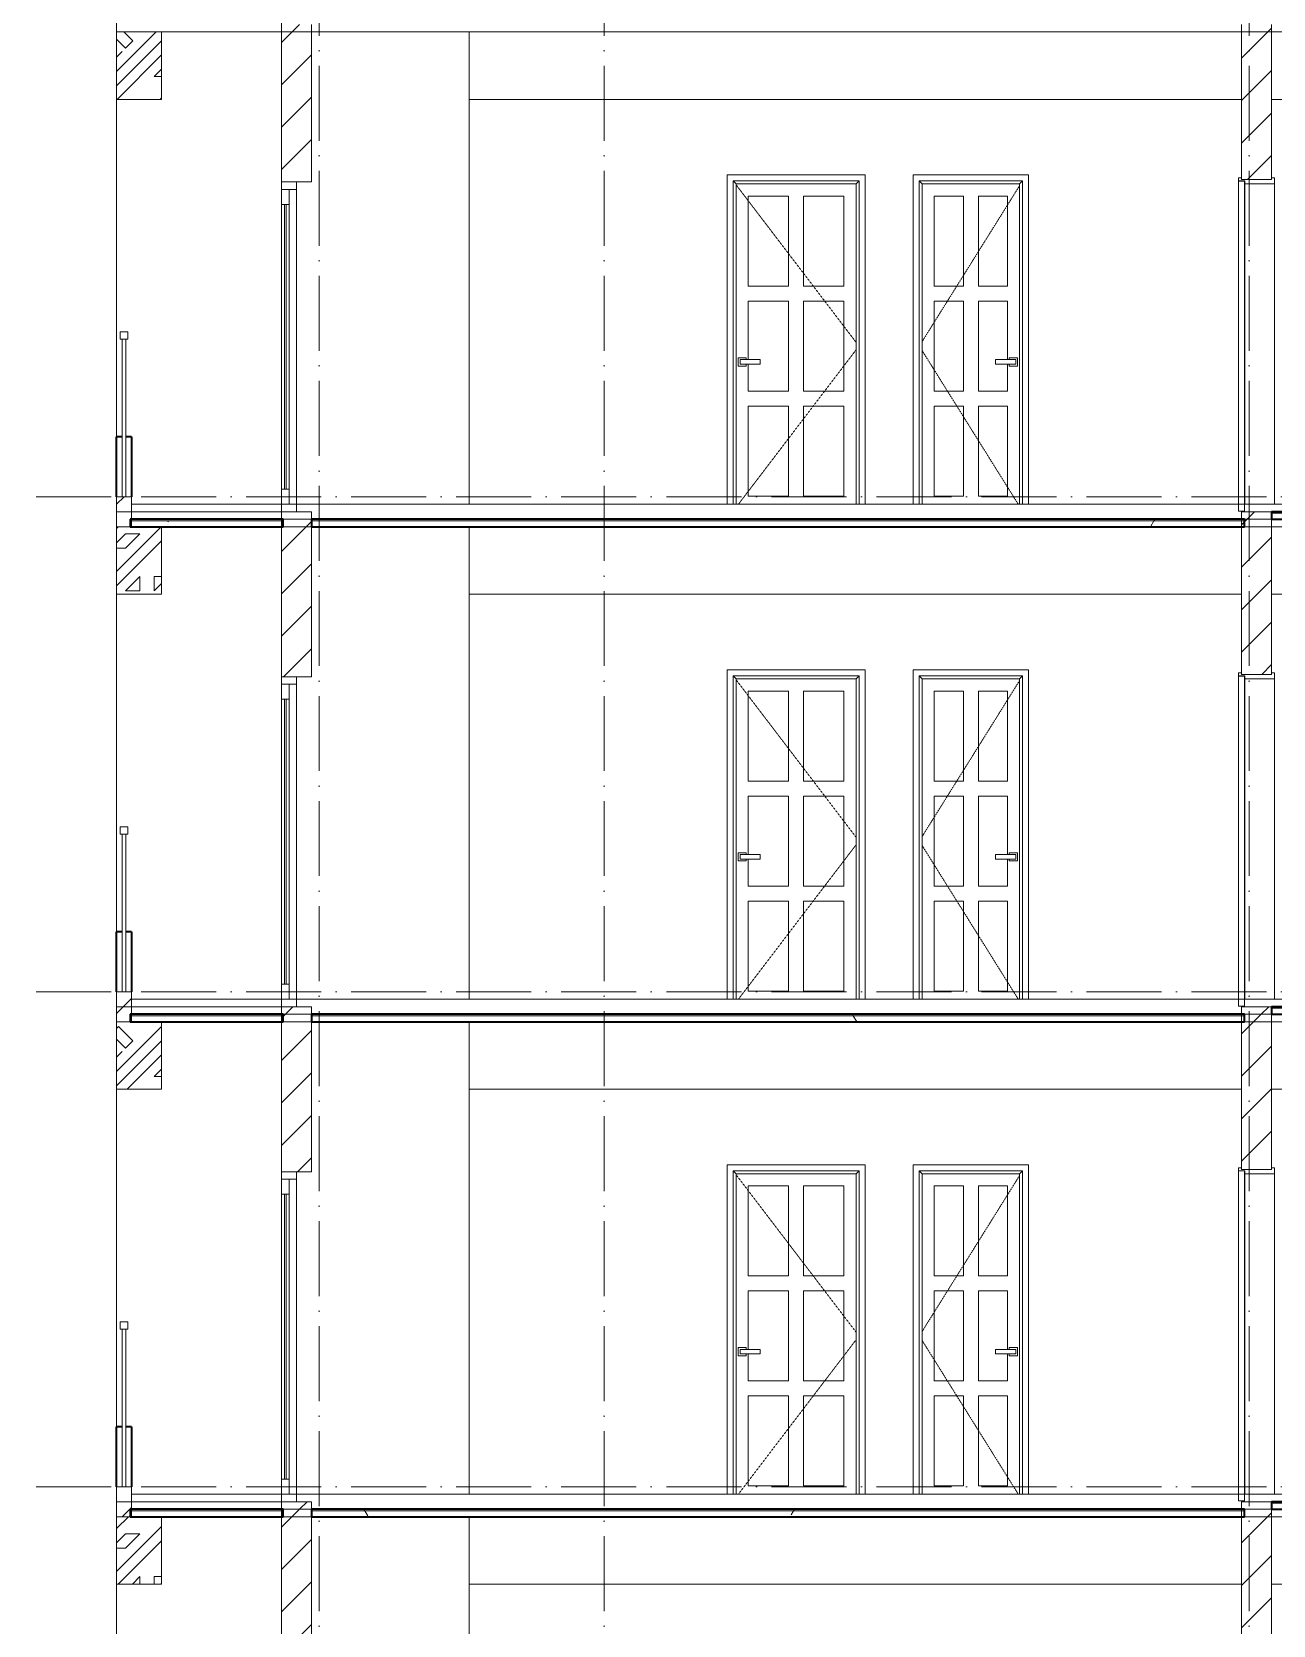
# Model space of a CAD drawing. Header units: millimetres. Extents: x -4940 to 55609, y -15283 to 93540.
# Drawn here: x 23035 to 31310, y 37477 to 48100 of the extents above; entities that cross this region are included whole.
import ezdxf

# ---------------------------------------------------------------- set-up
doc = ezdxf.new("R2010")
doc.units = ezdxf.units.MM
doc.linetypes.add('Dash 1_16__2_', pattern=[3.175, 1.5875, -1.5875])
doc.linetypes.add('Grid Line', pattern=[14, 10, -2, 0, -2])
for name, color, linetype, lineweight in [('A-DOOR', 31, 'Continuous', 5), ('A-FLOR-HRAL', 41, 'Continuous', 5), ('A-FLOR-MCUT', 3, 'Continuous', 9), ('CUA', 31, 'Continuous', 9), ('HATCH-TUONG', 152, 'Continuous', 9), ('NET CAT', 3, 'Continuous', 5), ('NET CATConcrete', 3, 'Continuous', 5), ('NET THAY 2', 55, 'Continuous', 5), ('NET-CAT', 3, 'Continuous', 9), ('NET-THAY', 2, 'Continuous', 15), ('TRUC', 225, 'Continuous', 5)]:
    doc.layers.add(name, color=color, linetype=linetype, lineweight=lineweight)
pattern_1 = [(45, (21278.48, 39800), (-141.4214, 141.4214), [])]
pattern_2 = [(0, (21278.48, 39800), (1625.6, 406.4), [67.056, -1152.144, 67.056, -1152.144, -6502.4]), (0, (21278.48, 39800), (1625.6, 406.4), [-2438.4, 67.056, -2371.344, 67.056, -1152.144, -2844.8]), (0, (21278.48, 39800), (1625.6, 406.4), [-6096, 67.056, -745.744, 67.056, -1964.944]), (120, (21888.08, 40003.2), (-1164.753, 1204.611), [67.06, -1152.14, 67.06, -7654.54]), (120, (21888.08, 40003.2), (-1164.753, 1204.611), [-1286.256, -1152.144, 67.056, -2371.344, -4064]), (120, (21888.08, 40003.2), (-1164.753, 1204.611), [-4876.8, 67.056, -1152.144, 67.056, -2777.744]), (120, (21888.08, 40003.2), (-1164.753, 1204.611), [-6163.06, -745.74, 67.06, -1964.94]), (240, (22091.28, 40816), (-460.847, -1611.011), [67.06, -1152.14, 67.06, -7654.54]), (240, (22091.28, 40816), (-460.847, -1611.011), [-1286.256, -1152.144, 67.056, -2371.344, -4064]), (240, (22091.28, 40816), (-460.847, -1611.011), [-4876.8, 67.056, -1152.144, 67.056, -2777.744]), (240, (22091.28, 40816), (-460.847, -1611.011), [-6163.06, -745.74, 67.06, -1964.94])]
pattern_3 = [(45, (21373.7, 39800), (-476.246, 476.246), []), (45, (21469, 39800), (-476.246, 476.246), []), (45, (21278.5, 39800), (-476.246, 476.246), []), (45, (21754.7, 39800), (-476.246, 476.246), []), (45, (21850, 39800), (-476.246, 476.246), []), (0, (21659.5, 39895.25), (0, 952.5), [95.25, -857.25]), (0, (21754.7, 39990.5), (0, 952.5), [95.25, -857.25]), (45, (21659.5, 39895.25), (0, 952.49), [134.68, -1212.34]), (45, (21754.7, 39895.25), (0, 952.49), [134.68, -1212.34]), (0, (21659.5, 39895.25), (0, 952.5), [95.25, -857.25]), (90, (21183.2, 39895.25), (-952.5, 6e-14), [95.25, -857.25]), (90, (21278.5, 39895.25), (-952.5, 6e-14), [190.5, -762]), (45, (21183.2, 39990.5), (0, 952.49), [134.68, -1212.34]), (90, (22040.5, 40181), (-952.5, 6e-14), [95.25, -857.25]), (0, (21945.2, 40181), (0, 952.5), [95.25, -857.25]), (45, (21945.2, 40181), (0, 952.49), [134.68, -1212.34]), (0, (22135.7, 39895.25), (0, 952.5), [95.25, -857.25]), (0, (22135.7, 40371.5), (0, 952.5), [95.25, -857.25]), (90, (22326.2, 40466.75), (-952.5, 6e-14), [95.25, -857.25]), (45, (22135.7, 40371.5), (0, 952.49), [269.37, -1077.66]), (45, (22231, 40371.5), (0, 952.49), [134.68, -1212.34]), (45, (22421.5, 40562), (0, 952.49), [134.68, -1212.34]), (0, (22421.5, 40657.25), (0, 952.5), [95.25, -857.25]), (90, (22421.5, 40562), (-952.5, 6e-14), [95.25, -857.25]), (0, (21754.7, 40562), (0, 952.5), [95.25, -857.25]), (0, (21945.2, 40657.25), (0, 952.5), [95.25, -857.25]), (90, (21850, 40562), (-952.5, 6e-14), [95.25, -857.25]), (90, (21945.2, 40562), (-952.5, 6e-14), [95.25, -857.25]), (45, (21754.7, 40562), (0, 952.49), [134.68, -1212.34]), (45, (21945.2, 40562), (0, 952.49), [134.68, -1212.34]), (135, (21397.46, 40014.8), (-952.49, 6e-14), [134.68, -1212.34]), (135, (21516.6, 40133.4), (-952.49, 6e-14), [134.68, -1212.34]), (135, (21588.04, 40204.8), (-952.49, 6e-14), [134.68, -1212.34]), (135, (21611.85, 40228.6), (-952.49, 6e-14), [134.68, -1212.34]), (135, (21659.5, 40276.25), (-952.49, 6e-14), [134.68, -1212.34]), (135, (21683.3, 40300.06), (-952.49, 6e-14), [134.68, -1212.34]), (135, (21754.7, 40371.5), (-952.49, 6e-14), [134.68, -1212.34]), (135, (21802.35, 40419.1), (-952.49, 6e-14), [134.68, -1212.34]), (45, (21397.46, 40014.8), (0, 952.49), [95.25, -1251.775]), (45, (21516.6, 40133.4), (0, 952.49), [67.36, -1279.665]), (45, (21683.3, 40300.06), (0, 952.49), [67.36, -1279.665]), (45, (21588.04, 40395.3), (0, 952.49), [67.36, -1279.665]), (45, (21754.7, 40371.5), (0, 952.49), [67.36, -1279.665]), (45, (21659.5, 40466.75), (0, 952.49), [67.36, -1279.665]), (0, (21302.7, 40109.5), (0, 952.5), [190.04, -762.46]), (0, (21516.6, 40323.9), (0, 952.5), [95.25, -857.25])]

# ---------------------------------------------------------------- blocks, each defined once
blk = doc.blocks.new('ALC1807-ASCENT PLAZA-TANG DIEN HINH-TANG 5_rvt-5-MẶT CẮT A-A')
at = {"layer": 'HATCH-TUONG'}
h = blk.add_hatch(dxfattribs=at)
h.set_pattern_fill('FP_10', color=130, style=0, pattern_type=2)
h.set_pattern_definition(pattern_1)
h.paths.add_polyline_path([(24900, 34950), (24900, 35000), (24700, 35000), (24700, 34950)], flags=0)
h.paths.add_polyline_path([(24900, 37200), (24900, 38250), (24700, 38250), (24700, 37200)], flags=0)
h = blk.add_hatch(dxfattribs=at)
h.set_pattern_fill('FP_10', color=130, style=0, pattern_type=2)
h.set_pattern_definition(pattern_1)
h.paths.add_polyline_path([(31300, 34950), (31300, 35000), (31100, 35000), (31100, 34950)], flags=0)
h.paths.add_polyline_path([(31300, 37216), (31300, 38250), (31100, 38250), (31100, 37216)], flags=0)
at = {"layer": 'NET-CAT', "color": 130}
for p, q in [((24900, 38250), (24700, 38250)), ((24700, 38250), (24700, 37200)), ((24900, 37200), (24900, 38250)), ((31100, 38250), (31100, 37216)), ((31300, 38250), (31100, 38250)), ((31300, 37216), (31300, 38250))]:
    blk.add_line(p, q, dxfattribs=at)
blk = doc.blocks.new('CUA VAO CAN HO - Type 1-V74-MẶT CẮT A-A')
at = {"layer": 'A-DOOR', "color": 170, "lineweight": 18}
for p, q in [((31080, 24005), (31080, 21805)), ((31120, 24005), (31080, 24005)), ((31120, 21805), (31120, 24005)), ((31080, 21805), (31120, 21805))]:
    blk.add_line(p, q, dxfattribs=at)
at = {"layer": 'CUA', "color": 130}
for p, q in [((31100, 24026), (31080, 24026)), ((31080, 24026), (31080, 24006)), ((31100, 24016), (31100, 24026)), ((31300, 24016), (31100, 24016)), ((31320, 24026), (31300, 24026)), ((31300, 24026), (31300, 24016)), ((31320, 23986), (31320, 24026)), ((31080, 24006), (31121, 24006)), ((31121, 24006), (31121, 23986)), ((31121, 23986), (31320, 23986)), ((31121, 23986), (31121, 21850)), ((31320, 21850), (31320, 23986))]:
    blk.add_line(p, q, dxfattribs=at)
blk = doc.blocks.new('CUA WC - Type 1-60205-MẶT CẮT A-A')
at = {"layer": 'A-DOOR', "color": 130, "lineweight": 9}
for p, q in [((29051, 23305), (29051, 23905)), ((29051, 23905), (29245, 23905)), ((29245, 23905), (29245, 23305)), ((29345, 23305), (29345, 23905)), ((29345, 23905), (29539, 23905)), ((29539, 23905), (29539, 23305)), ((29245, 23305), (29051, 23305)), ((29539, 23305), (29345, 23305)), ((29051, 22605), (29051, 23205)), ((29051, 23205), (29245, 23205)), ((29245, 23205), (29245, 22605)), ((29345, 22605), (29345, 23205)), ((29345, 23205), (29539, 23205)), ((29539, 23205), (29539, 22815)), ((29539, 22785), (29539, 22605)), ((29245, 22605), (29051, 22605)), ((29539, 22605), (29345, 22605)), ((29051, 21905), (29051, 22505)), ((29051, 22505), (29245, 22505)), ((29245, 22505), (29245, 21905)), ((29345, 21905), (29345, 22505)), ((29345, 22505), (29539, 22505)), ((29539, 22505), (29539, 21905)), ((29245, 21905), (29051, 21905)), ((29539, 21905), (29345, 21905))]:
    blk.add_line(p, q, dxfattribs=at)
at = {"layer": 'CUA'}
for p, q in [((28910, 24046), (29680, 24046)), ((28910, 21850), (28910, 24046)), ((29680, 24046), (29680, 21850)), ((28970, 23986), (28950, 24006)), ((28950, 24006), (28950, 21850)), ((28950, 24006), (29640, 24006)), ((28970, 23986), (28970, 21850)), ((29620, 23986), (28970, 23986)), ((29620, 23986), (29640, 24006)), ((29620, 21850), (29620, 23986)), ((29640, 24006), (29640, 21850))]:
    blk.add_line(p, q, dxfattribs=at)
at = {"layer": 'CUA', "color": 130, "linetype": 'Dash 1_16__2_'}
for p, q in [((29620, 23975), (28970, 22935)), ((28970, 22875), (29611, 21850))]:
    blk.add_line(p, q, dxfattribs=at)
at = {"layer": 'CUA', "color": 130}
for p, q in [((29459, 22815), (29594, 22815)), ((29459, 22815), (29459, 22785)), ((29594, 22785), (29459, 22785)), ((29551, 22827), (29551, 22815)), ((29606, 22827), (29551, 22827)), ((29551, 22785), (29551, 22772)), ((29551, 22772), (29606, 22772)), ((29594, 22785), (29594, 22815)), ((29606, 22772), (29606, 22827))]:
    blk.add_line(p, q, dxfattribs=at)
blk = doc.blocks.new('CUA PHONG NGU - Type 1-60226-MẶT CẮT A-A')
at = {"layer": 'A-DOOR', "color": 130, "lineweight": 9}
for p, q in [((27811, 23305), (27811, 23905)), ((27811, 23905), (28080, 23905)), ((28080, 23905), (28080, 23305)), ((28180, 23305), (28180, 23905)), ((28180, 23905), (28449, 23905)), ((28449, 23905), (28449, 23305)), ((28080, 23305), (27811, 23305)), ((28449, 23305), (28180, 23305)), ((27811, 22815), (27811, 23205)), ((27811, 23205), (28080, 23205)), ((28080, 23205), (28080, 22605)), ((28180, 22605), (28180, 23205)), ((28180, 23205), (28449, 23205)), ((28449, 23205), (28449, 22605)), ((27811, 22605), (27811, 22785)), ((28080, 22605), (27811, 22605)), ((28449, 22605), (28180, 22605)), ((27811, 21905), (27811, 22505)), ((27811, 22505), (28080, 22505)), ((28080, 22505), (28080, 21905)), ((28180, 21905), (28180, 22505)), ((28180, 22505), (28449, 22505)), ((28449, 22505), (28449, 21905)), ((28080, 21905), (27811, 21905)), ((28449, 21905), (28180, 21905))]:
    blk.add_line(p, q, dxfattribs=at)
at = {"layer": 'CUA'}
for p, q in [((27670, 24046), (28590, 24046)), ((27670, 21850), (27670, 24046)), ((28590, 24046), (28590, 21850)), ((27710, 24006), (28550, 24006)), ((27710, 24006), (27730, 23986)), ((27710, 21850), (27710, 24006)), ((27730, 23986), (27730, 21850)), ((28530, 23986), (27730, 23986)), ((28550, 24006), (28530, 23986)), ((28530, 21850), (28530, 23986)), ((28550, 21850), (28550, 24006))]:
    blk.add_line(p, q, dxfattribs=at)
at = {"layer": 'CUA', "color": 130, "linetype": 'Dash 1_16__2_'}
for p, q in [((27730, 23980), (28530, 22930)), ((28530, 22880), (27745, 21850))]:
    blk.add_line(p, q, dxfattribs=at)
at = {"layer": 'CUA', "color": 130}
for p, q in [((27798, 22827), (27743, 22827)), ((27743, 22827), (27743, 22772)), ((27743, 22772), (27798, 22772)), ((27756, 22815), (27891, 22815)), ((27756, 22815), (27756, 22785)), ((27891, 22785), (27756, 22785)), ((27798, 22815), (27798, 22827)), ((27798, 22772), (27798, 22785)), ((27891, 22785), (27891, 22815))]:
    blk.add_line(p, q, dxfattribs=at)
blk = doc.blocks.new('CUA LO GIA _LUA_ - CUA LO GIA _LUA_-78615-MẶT CẮT A-A')
at = {"layer": 'CUA', "color": 130}
for p, q in [((24800, 24000), (24700, 24000)), ((24700, 24000), (24700, 23950)), ((24750, 23950), (24700, 23950)), ((24700, 23950), (24700, 23850)), ((24700, 23950), (24800, 23950)), ((24750, 23850), (24750, 23950)), ((24800, 23950), (24800, 24000)), ((24800, 23950), (24800, 21850)), ((24700, 23850), (24750, 23850)), ((24700, 23850), (24700, 21950)), ((24730, 23850), (24720, 23850)), ((24720, 23850), (24720, 21950)), ((24730, 21950), (24730, 23850)), ((24750, 23850), (24750, 21950)), ((24750, 21950), (24700, 21950)), ((24700, 21950), (24700, 21850)), ((24720, 21950), (24730, 21950)), ((24750, 21850), (24750, 21950)), ((24700, 21850), (24750, 21850)), ((24800, 21850), (24700, 21850)), ((24700, 21850), (24700, 21800)), ((24700, 21800), (24800, 21800)), ((24800, 21800), (24800, 21850))]:
    blk.add_line(p, q, dxfattribs=at)
blk = doc.blocks.new('Railing - 25mm-V75-MẶT CẮT A-A')
at = {"layer": 'NET THAY 2', "color": 130, "lineweight": 9}
for p, q in [((23637, 21900), (23637, 22950)), ((23662, 21900), (23662, 22950))]:
    blk.add_line(p, q, dxfattribs=at)
blk = doc.blocks.new('Railing - Railing-V106-MẶT CẮT A-A')
at = {"layer": 'A-FLOR-HRAL', "color": 130, "lineweight": 9}
for p, q in [((23675, 26300), (23625, 26300)), ((23625, 26300), (23625, 26250)), ((23625, 26250), (23675, 26250)), ((23675, 26250), (23675, 26300))]:
    blk.add_line(p, q, dxfattribs=at)
blk.add_blockref('Railing - 25mm-V75-MẶT CẮT A-A', (0, 3300))
blk = doc.blocks.new('ALC1807-ASCENT PLAZA-TANG DIEN HINH-TANG 5_rvt-6-MẶT CẮT A-A')
at = {"layer": 'HATCH-TUONG'}
h = blk.add_hatch(dxfattribs=at)
h.set_pattern_fill('FP_10', color=130, style=0, pattern_type=2)
h.set_pattern_definition(pattern_1)
h.paths.add_polyline_path([(24900, 38250), (24900, 38300), (24700, 38300), (24700, 38250)], flags=0)
h.paths.add_polyline_path([(24900, 40500), (24900, 41550), (24700, 41550), (24700, 40500)], flags=0)
h = blk.add_hatch(dxfattribs=at)
h.set_pattern_fill('FP_10', color=130, style=0, pattern_type=2)
h.set_pattern_definition(pattern_1)
h.paths.add_polyline_path([(31300, 38250), (31300, 38300), (31100, 38300), (31100, 38250)], flags=0)
h.paths.add_polyline_path([(31300, 40516), (31300, 41550), (31100, 41550), (31100, 40516)], flags=0)
h = blk.add_hatch(dxfattribs=at)
h.set_pattern_fill('FP_10', color=130, style=0, pattern_type=2)
h.set_pattern_definition(pattern_1)
h.paths.add_polyline_path([(23600, 38200), (23700, 38200), (23700, 38400), (23600, 38400)], flags=0)
at = {"layer": 'NET CAT', "lineweight": 9}
h = blk.add_hatch(dxfattribs=at)
h.set_pattern_fill('FP_9', color=130, style=0, pattern_type=2)
h.set_pattern_definition(pattern_2)
h.paths.add_polyline_path([(9800, 38250), (11520, 38250), (11520, 38290), (9800, 38290)], flags=0)
h.paths.add_polyline_path([(32403, 38250), (32800, 38250), (32800, 38290), (31300, 38290), (31300, 38250)], flags=0)
h = blk.add_hatch(dxfattribs=at)
h.set_pattern_fill('FP_9', color=130, style=0, pattern_type=2)
h.set_pattern_definition(pattern_2)
h.paths.add_polyline_path([(31120, 38240), (31120, 38250), (24900, 38250), (24900, 38240), (30780, 38240)], flags=0)
h = blk.add_hatch(dxfattribs=at)
h.set_pattern_fill('FP_9', color=130, style=0, pattern_type=2)
h.set_pattern_definition(pattern_2)
h.paths.add_polyline_path([(31120, 38200), (31120, 38240), (24900, 38240), (24900, 38200), (30780, 38200)], flags=0)
at = {"layer": 'A-FLOR-MCUT', "color": 130}
for p, q in [((32800, 38290), (31300, 38290)), ((24710, 38240), (23690, 38240)), ((31120, 38240), (24900, 38240))]:
    blk.add_line(p, q, dxfattribs=at)
at = {"layer": 'NET-CAT', "color": 130}
for p, q in [((24900, 41550), (24700, 41550)), ((24700, 41550), (24700, 40500)), ((24900, 40500), (24900, 41550)), ((31100, 41550), (31100, 40516)), ((31300, 41550), (31100, 41550)), ((31300, 40516), (31300, 41550)), ((24700, 40500), (24900, 40500)), ((31100, 40516), (31300, 40516)), ((23600, 38400), (23600, 38200)), ((23700, 38400), (23600, 38400)), ((23700, 38200), (23700, 38400)), ((24900, 38300), (24700, 38300)), ((24700, 38300), (24700, 38250)), ((24700, 38250), (24900, 38250)), ((24900, 38250), (24900, 38300)), ((31100, 38300), (31100, 38250)), ((31300, 38300), (31100, 38300)), ((31100, 38250), (31300, 38250)), ((31300, 38250), (31300, 38300)), ((23600, 38200), (23700, 38200))]:
    blk.add_line(p, q, dxfattribs=at)
at = {"layer": 'NET-CAT', "color": 50, "lineweight": 35}
for p, q in [((24710, 38250), (23690, 38250)), ((23690, 38250), (23690, 38200)), ((24710, 38200), (24710, 38250)), ((31120, 38250), (24900, 38250)), ((24900, 38250), (24900, 38200)), ((31120, 38200), (31120, 38250)), ((32800, 38300), (31300, 38300)), ((31300, 38300), (31300, 38250)), ((31300, 38250), (32800, 38250)), ((23690, 38200), (24710, 38200)), ((24900, 38200), (31120, 38200))]:
    blk.add_line(p, q, dxfattribs=at)
at = {"layer": 'NET-THAY', "color": 50, "lineweight": 35}
for p, q in [((23600, 38400), (23600, 38800)), ((23637, 38800), (23600, 38800)), ((23700, 38800), (23662, 38800)), ((23700, 38800), (23700, 38400))]:
    blk.add_line(p, q, dxfattribs=at)
at = {"color": 50, "lineweight": 35}
for name, p in [('CUA LO GIA _LUA_ - CUA LO GIA _LUA_-78615-MẶT CẮT A-A', (0, 16500)), ('CUA PHONG NGU - Type 1-60226-MẶT CẮT A-A', (0, 16500)), ('CUA WC - Type 1-60205-MẶT CẮT A-A', (0, 16500)), ('CUA VAO CAN HO - Type 1-V74-MẶT CẮT A-A', (0, 16500)), ('Railing - Railing-V106-MẶT CẮT A-A', (0, 13200))]:
    blk.add_blockref(name, p, dxfattribs=at)
blk = doc.blocks.new('ALC1807-ASCENT PLAZA-TANG DIEN HINH-TANG 5_rvt-7-MẶT CẮT A-A')
at = {"layer": 'HATCH-TUONG'}
h = blk.add_hatch(dxfattribs=at)
h.set_pattern_fill('FP_10', color=130, style=0, pattern_type=2)
h.set_pattern_definition(pattern_1)
h.paths.add_polyline_path([(24900, 41550), (24900, 41600), (24700, 41600), (24700, 41550)], flags=0)
h.paths.add_polyline_path([(24900, 43800), (24900, 44850), (24700, 44850), (24700, 43800)], flags=0)
h = blk.add_hatch(dxfattribs=at)
h.set_pattern_fill('FP_10', color=130, style=0, pattern_type=2)
h.set_pattern_definition(pattern_1)
h.paths.add_polyline_path([(31300, 41550), (31300, 41600), (31100, 41600), (31100, 41550)], flags=0)
h.paths.add_polyline_path([(31300, 43816), (31300, 44850), (31100, 44850), (31100, 43816)], flags=0)
h = blk.add_hatch(dxfattribs=at)
h.set_pattern_fill('FP_10', color=130, style=0, pattern_type=2)
h.set_pattern_definition(pattern_1)
h.paths.add_polyline_path([(23600, 41500), (23700, 41500), (23700, 41700), (23600, 41700)], flags=0)
at = {"layer": 'NET CAT', "lineweight": 9}
h = blk.add_hatch(dxfattribs=at)
h.set_pattern_fill('FP_9', color=130, style=0, pattern_type=2)
h.set_pattern_definition(pattern_2)
h.paths.add_polyline_path([(9800, 41550), (11520, 41550), (11520, 41590), (9800, 41590)], flags=0)
h.paths.add_polyline_path([(32403, 41550), (32800, 41550), (32800, 41590), (31300, 41590), (31300, 41550)], flags=0)
h = blk.add_hatch(dxfattribs=at)
h.set_pattern_fill('FP_9', color=130, style=0, pattern_type=2)
h.set_pattern_definition(pattern_2)
h.paths.add_polyline_path([(31120, 41540), (31120, 41550), (24900, 41550), (24900, 41540), (30780, 41540)], flags=0)
h = blk.add_hatch(dxfattribs=at)
h.set_pattern_fill('FP_9', color=130, style=0, pattern_type=2)
h.set_pattern_definition(pattern_2)
h.paths.add_polyline_path([(31120, 41500), (31120, 41540), (24900, 41540), (24900, 41500), (30780, 41500)], flags=0)
at = {"layer": 'A-FLOR-MCUT', "color": 130}
for p, q in [((24710, 41540), (23690, 41540)), ((31120, 41540), (24900, 41540)), ((32800, 41590), (31300, 41590))]:
    blk.add_line(p, q, dxfattribs=at)
at = {"layer": 'NET-CAT', "color": 130}
for p, q in [((24900, 44850), (24700, 44850)), ((24700, 44850), (24700, 43800)), ((24900, 43800), (24900, 44850)), ((31100, 44850), (31100, 43816)), ((31300, 44850), (31100, 44850)), ((31300, 43816), (31300, 44850)), ((24700, 43800), (24900, 43800)), ((31100, 43816), (31300, 43816)), ((23600, 41700), (23600, 41500)), ((23700, 41700), (23600, 41700)), ((23700, 41500), (23700, 41700)), ((24900, 41600), (24700, 41600)), ((24700, 41600), (24700, 41550)), ((24700, 41550), (24900, 41550)), ((24900, 41550), (24900, 41600)), ((31100, 41600), (31100, 41550)), ((31300, 41600), (31100, 41600)), ((31100, 41550), (31300, 41550)), ((31300, 41550), (31300, 41600)), ((23600, 41500), (23700, 41500))]:
    blk.add_line(p, q, dxfattribs=at)
at = {"layer": 'NET-CAT', "color": 50, "lineweight": 35}
for p, q in [((24710, 41550), (23690, 41550)), ((23690, 41550), (23690, 41500)), ((24710, 41500), (24710, 41550)), ((31120, 41550), (24900, 41550)), ((24900, 41550), (24900, 41500)), ((31120, 41500), (31120, 41550)), ((32800, 41600), (31300, 41600)), ((31300, 41600), (31300, 41550)), ((31300, 41550), (32800, 41550)), ((23690, 41500), (24710, 41500)), ((24900, 41500), (31120, 41500))]:
    blk.add_line(p, q, dxfattribs=at)
at = {"layer": 'NET-THAY', "color": 50, "lineweight": 35}
for p, q in [((23600, 41700), (23600, 42100)), ((23637, 42100), (23600, 42100)), ((23700, 42100), (23662, 42100)), ((23700, 42100), (23700, 41700))]:
    blk.add_line(p, q, dxfattribs=at)
at = {"color": 50, "lineweight": 35}
for name, p in [('CUA LO GIA _LUA_ - CUA LO GIA _LUA_-78615-MẶT CẮT A-A', (0, 19800)), ('CUA PHONG NGU - Type 1-60226-MẶT CẮT A-A', (0, 19800)), ('CUA WC - Type 1-60205-MẶT CẮT A-A', (0, 19800)), ('CUA VAO CAN HO - Type 1-V74-MẶT CẮT A-A', (0, 19800)), ('Railing - Railing-V106-MẶT CẮT A-A', (0, 16500))]:
    blk.add_blockref(name, p, dxfattribs=at)
blk = doc.blocks.new('ALC1807-ASCENT PLAZA-TANG DIEN HINH-TANG 5_rvt-8-MẶT CẮT A-A')
at = {"layer": 'HATCH-TUONG'}
h = blk.add_hatch(dxfattribs=at)
h.set_pattern_fill('FP_10', color=130, style=0, pattern_type=2)
h.set_pattern_definition(pattern_1)
h.paths.add_polyline_path([(24900, 44850), (24900, 44900), (24700, 44900), (24700, 44850)], flags=0)
h.paths.add_polyline_path([(24900, 47100), (24900, 48150), (24700, 48150), (24700, 47100)], flags=0)
h = blk.add_hatch(dxfattribs=at)
h.set_pattern_fill('FP_10', color=130, style=0, pattern_type=2)
h.set_pattern_definition(pattern_1)
h.paths.add_polyline_path([(31300, 44850), (31300, 44900), (31100, 44900), (31100, 44850)], flags=0)
h.paths.add_polyline_path([(31300, 47116), (31300, 48150), (31100, 48150), (31100, 47116)], flags=0)
h = blk.add_hatch(dxfattribs=at)
h.set_pattern_fill('FP_10', color=130, style=0, pattern_type=2)
h.set_pattern_definition(pattern_1)
h.paths.add_polyline_path([(23600, 44800), (23700, 44800), (23700, 45000), (23600, 45000)], flags=0)
at = {"layer": 'NET CAT', "lineweight": 9}
h = blk.add_hatch(dxfattribs=at)
h.set_pattern_fill('FP_9', color=130, style=0, pattern_type=2)
h.set_pattern_definition(pattern_2)
h.paths.add_polyline_path([(9800, 44890), (11520, 44890), (11520, 44900), (9800, 44900)], flags=0)
h.paths.add_polyline_path([(32800, 44890), (32800, 44900), (31300, 44900), (31300, 44890), (32403, 44890)], flags=0)
h = blk.add_hatch(dxfattribs=at)
h.set_pattern_fill('FP_9', color=130, style=0, pattern_type=2)
h.set_pattern_definition(pattern_2)
h.paths.add_polyline_path([(9800, 44850), (11520, 44850), (11520, 44890), (9800, 44890)], flags=0)
h.paths.add_polyline_path([(32403, 44850), (32800, 44850), (32800, 44890), (31300, 44890), (31300, 44850)], flags=0)
h = blk.add_hatch(dxfattribs=at)
h.set_pattern_fill('FP_9', color=130, style=0, pattern_type=2)
h.set_pattern_definition(pattern_2)
h.paths.add_polyline_path([(23690, 44800), (24710, 44800), (24710, 44840), (23690, 44840)], flags=0)
h = blk.add_hatch(dxfattribs=at)
h.set_pattern_fill('FP_9', color=130, style=0, pattern_type=2)
h.set_pattern_definition(pattern_2)
h.paths.add_polyline_path([(31120, 44840), (31120, 44850), (24900, 44850), (24900, 44840), (30780, 44840)], flags=0)
h = blk.add_hatch(dxfattribs=at)
h.set_pattern_fill('FP_9', color=130, style=0, pattern_type=2)
h.set_pattern_definition(pattern_2)
h.paths.add_polyline_path([(31120, 44800), (31120, 44840), (24900, 44840), (24900, 44800), (30780, 44800)], flags=0)
at = {"layer": 'A-FLOR-MCUT', "color": 130}
for p, q in [((24710, 44840), (23690, 44840)), ((31120, 44840), (24900, 44840)), ((32800, 44890), (31300, 44890))]:
    blk.add_line(p, q, dxfattribs=at)
at = {"layer": 'NET-CAT', "color": 130}
for p, q in [((24700, 48150), (24700, 47100)), ((24900, 47100), (24900, 48150)), ((31100, 48150), (31100, 47116)), ((31300, 47116), (31300, 48150)), ((24700, 47100), (24900, 47100)), ((31100, 47116), (31300, 47116)), ((23600, 45000), (23600, 44800)), ((23700, 45000), (23600, 45000)), ((23700, 44800), (23700, 45000)), ((24900, 44900), (24700, 44900)), ((24700, 44900), (24700, 44850)), ((24700, 44850), (24900, 44850)), ((24900, 44850), (24900, 44900)), ((31100, 44900), (31100, 44850)), ((31300, 44900), (31100, 44900)), ((31100, 44850), (31300, 44850)), ((31300, 44850), (31300, 44900)), ((23600, 44800), (23700, 44800))]:
    blk.add_line(p, q, dxfattribs=at)
at = {"layer": 'NET-CAT', "color": 50, "lineweight": 35}
for p, q in [((24710, 44850), (23690, 44850)), ((23690, 44850), (23690, 44800)), ((24710, 44800), (24710, 44850)), ((31120, 44850), (24900, 44850)), ((24900, 44850), (24900, 44800)), ((31120, 44800), (31120, 44850)), ((32800, 44900), (31300, 44900)), ((31300, 44900), (31300, 44850)), ((31300, 44850), (32800, 44850)), ((23690, 44800), (24710, 44800)), ((24900, 44800), (31120, 44800))]:
    blk.add_line(p, q, dxfattribs=at)
at = {"layer": 'NET-THAY', "color": 50, "lineweight": 35}
for p, q in [((23600, 45000), (23600, 45400)), ((23637, 45400), (23600, 45400)), ((23700, 45400), (23662, 45400)), ((23700, 45400), (23700, 45000))]:
    blk.add_line(p, q, dxfattribs=at)
at = {"color": 50, "lineweight": 35}
for name, p in [('CUA LO GIA _LUA_ - CUA LO GIA _LUA_-78615-MẶT CẮT A-A', (0, 23100)), ('CUA PHONG NGU - Type 1-60226-MẶT CẮT A-A', (0, 23100)), ('CUA WC - Type 1-60205-MẶT CẮT A-A', (0, 23100)), ('CUA VAO CAN HO - Type 1-V74-MẶT CẮT A-A', (0, 23100)), ('Railing - Railing-V106-MẶT CẮT A-A', (0, 19800))]:
    blk.add_blockref(name, p, dxfattribs=at)

msp = doc.modelspace()

# ---------------------------------------------------------------- hatches: boundary and pattern name
at = {"layer": 'NET CATConcrete'}
h = msp.add_hatch(dxfattribs=at)
h.set_pattern_fill('FP_1', color=256, style=0, pattern_type=2)
h.set_pattern_definition(pattern_3)
h.paths.add_polyline_path([(23899.9, 47650), (23899.9, 48100), (23599.9, 48100), (23599.9, 47650)], flags=0)
h = msp.add_hatch(dxfattribs=at)
h.set_pattern_fill('FP_1', color=256, style=0, pattern_type=2)
h.set_pattern_definition(pattern_3)
h.paths.add_polyline_path([(23899.9, 44350), (23899.9, 44800), (23599.9, 44800), (23599.9, 44350)], flags=0)
h = msp.add_hatch(dxfattribs=at)
h.set_pattern_fill('FP_1', color=256, style=0, pattern_type=2)
h.set_pattern_definition(pattern_3)
h.paths.add_polyline_path([(23899.9, 41050), (23899.9, 41500), (23599.9, 41500), (23599.9, 41050)], flags=0)
h = msp.add_hatch(dxfattribs=at)
h.set_pattern_fill('FP_1', color=256, style=0, pattern_type=2)
h.set_pattern_definition(pattern_3)
h.paths.add_polyline_path([(23899.9, 37750), (23899.9, 38200), (23599.9, 38200), (23599.9, 37750)], flags=0)

# ---------------------------------------------------------------- linework, layer by layer
at = {"layer": 'NET CAT', "lineweight": 13}
for p, q in [((23599.9, 48100), (23599.9, 47650)), ((23899.9, 47650), (23899.9, 48100)), ((23599.9, 47650), (23899.9, 47650)), ((23599.9, 44800), (23599.9, 44350)), ((23899.9, 44350), (23899.9, 44800)), ((23599.9, 44350), (23899.9, 44350)), ((23599.9, 41500), (23599.9, 41050)), ((23899.9, 41050), (23899.9, 41500)), ((23599.9, 41050), (23899.9, 41050)), ((23599.9, 38200), (23599.9, 37750)), ((23899.9, 37750), (23899.9, 38200)), ((23599.9, 37750), (23899.9, 37750))]:
    msp.add_line(p, q, dxfattribs=at)
at = {"layer": 'NET CAT'}
for p, q in [((25949.9, 48100), (25949.9, 44950)), ((23599.9, 47650), (23599.9, 45000)), ((24699.9, 44950), (23699.9, 44950)), ((25949.9, 44800), (25949.9, 41650)), ((23599.9, 44350), (23599.9, 41700)), ((24699.9, 41650), (23699.9, 41650)), ((25949.9, 41500), (25949.9, 38350)), ((23599.9, 41050), (23599.9, 38400)), ((24699.9, 38350), (23699.9, 38350)), ((25949.9, 38200), (25949.9, 35050)), ((23599.9, 37750), (23599.9, 35100))]:
    msp.add_line(p, q, dxfattribs=at)
at = {"layer": 'NET CATConcrete'}
for p, q in [((23899.9, 48100), (23599.9, 48100)), ((31099.9, 47650), (25949.9, 47650)), ((32799.9, 47650), (31299.9, 47650)), ((23899.9, 44800), (23599.9, 44800)), ((31099.9, 44350), (25949.9, 44350)), ((32799.9, 44350), (31299.9, 44350)), ((23899.9, 41500), (23599.9, 41500)), ((31099.9, 41050), (25949.9, 41050)), ((32799.9, 41050), (31299.9, 41050)), ((23899.9, 38200), (23599.9, 38200)), ((31099.9, 37750), (25949.9, 37750)), ((32799.9, 37750), (31299.9, 37750))]:
    msp.add_line(p, q, dxfattribs=at)
at = {"layer": 'NET-CAT', "lineweight": 15}
for p, q in [((24699.9, 48100), (24699.9, 48250)), ((23599.9, 48200), (23599.9, 48100)), ((23899.9, 48100), (32799.9, 48100)), ((32949.9, 44950), (24699.9, 44950)), ((24699.9, 44800), (24699.9, 44950)), ((24699.9, 44900), (23599.9, 44900)), ((23599.9, 44900), (23599.9, 44800)), ((23899.9, 44800), (32799.9, 44800)), ((32949.9, 41650), (24699.9, 41650)), ((24699.9, 41500), (24699.9, 41650)), ((24699.9, 41600), (23599.9, 41600)), ((23599.9, 41600), (23599.9, 41500)), ((23899.9, 41500), (32799.9, 41500)), ((32949.9, 38350), (24699.9, 38350)), ((24699.9, 38200), (24699.9, 38350)), ((24699.9, 38300), (23599.9, 38300)), ((23599.9, 38300), (23599.9, 38200)), ((23899.9, 38200), (32799.9, 38200))]:
    msp.add_line(p, q, dxfattribs=at)
at = {"layer": 'NET-THAY', "lineweight": 9}
for p, q in [((23599.9, 48100), (23899.9, 48100)), ((23699.9, 44950), (24699.9, 44950)), ((23599.9, 44800), (23899.9, 44800)), ((23699.9, 41650), (24699.9, 41650)), ((23599.9, 41500), (23899.9, 41500)), ((23699.9, 38350), (24699.9, 38350)), ((23599.9, 38200), (23899.9, 38200))]:
    msp.add_line(p, q, dxfattribs=at)
at = {"layer": 'TRUC', "linetype": 'Grid Line', "ltscale": 50}
for p, q in [((24949.9, -12136), (24949.9, 93540.4)), ((26849.9, -12136), (26849.9, 93540.4)), ((31149.9, -12136), (31149.9, 93540.4)), ((-4939.7, 45000), (51521, 45000)), ((-4939.7, 41700), (51521, 41700)), ((-4939.7, 38400), (51521, 38400))]:
    msp.add_line(p, q, dxfattribs=at)

# ---------------------------------------------------------------- block references
at = {"lineweight": 5}
for name in ['ALC1807-ASCENT PLAZA-TANG DIEN HINH-TANG 5_rvt-8-MẶT CẮT A-A', 'ALC1807-ASCENT PLAZA-TANG DIEN HINH-TANG 5_rvt-7-MẶT CẮT A-A', 'ALC1807-ASCENT PLAZA-TANG DIEN HINH-TANG 5_rvt-6-MẶT CẮT A-A', 'ALC1807-ASCENT PLAZA-TANG DIEN HINH-TANG 5_rvt-5-MẶT CẮT A-A']:
    msp.add_blockref(name, (0, 0), dxfattribs=at)

doc.saveas('drawing.dxf')
